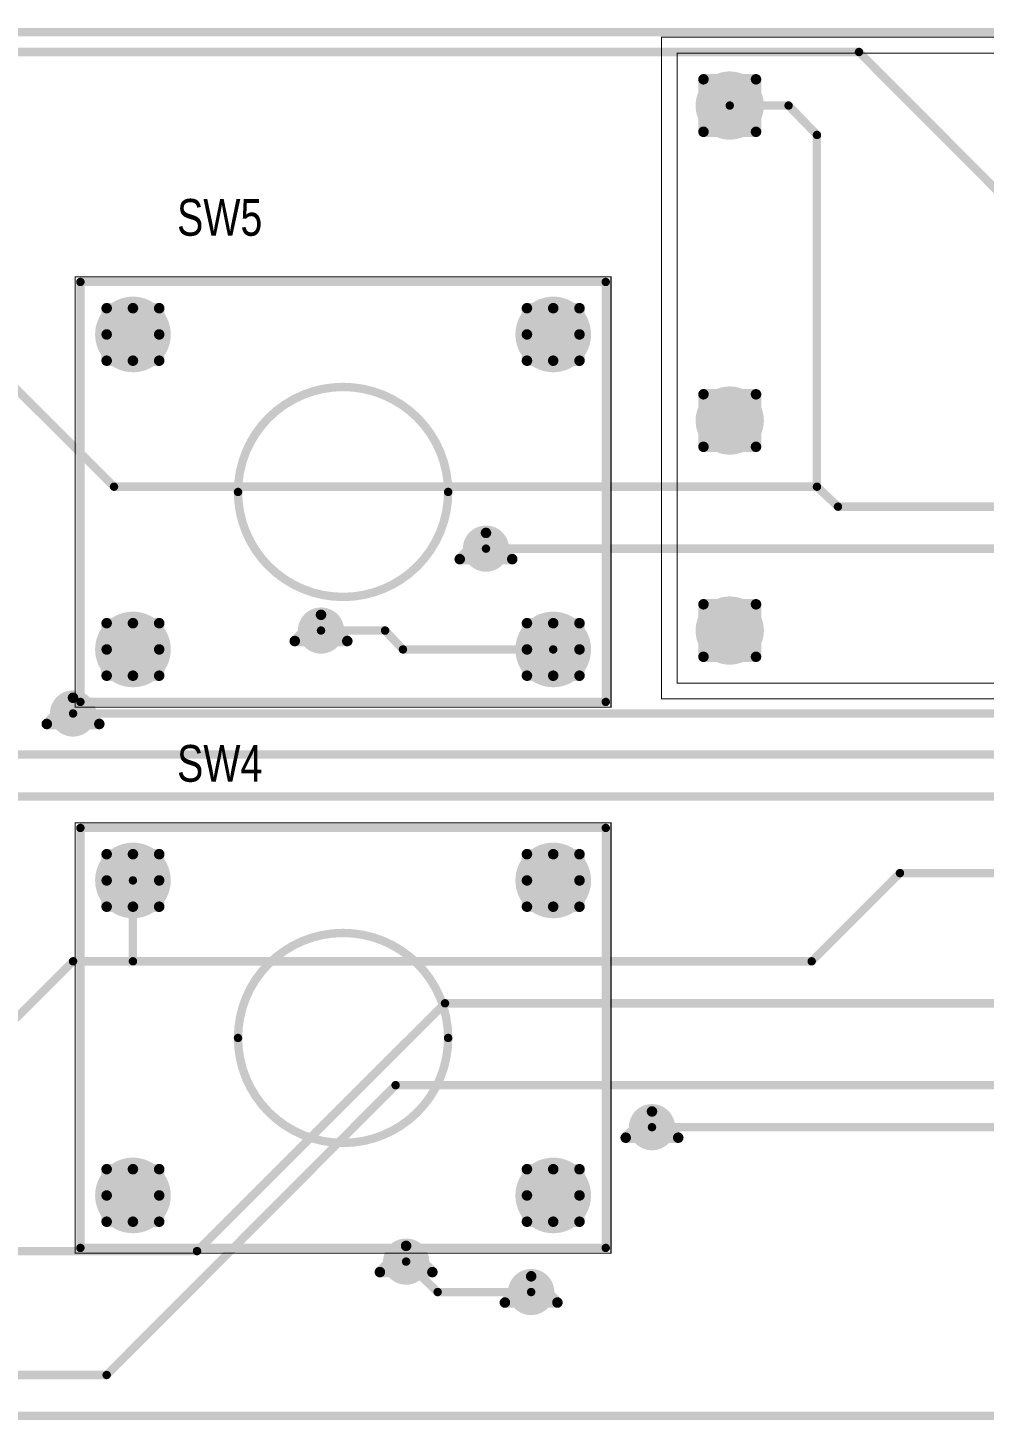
# Model space of a CAD drawing. Extents: x 0 to 12.4, y -1.9 to 1.4.
# Drawn here: x 3.028 to 3.938, y 0.016 to 1.342 of the extents above; entities that cross this region are included whole.
import ezdxf

# ---------------------------------------------------------------- set-up
doc = ezdxf.new("R2010")
doc.units = 0

msp = doc.modelspace()

# ---------------------------------------------------------------- linework, layer by layer
for points, const_width in [([(0, 0.02), (12.361, 0.02), (12.361, 1.338), (0, 1.338), (0, 0.02)], 0.008), ([(3.631, 0.703), (4.061, 0.703), (4.061, 1.333), (3.631, 1.333), (3.631, 0.703)], 0.001), ([(4.046, 0.748), (4.046, 1.318), (3.646, 1.318), (3.646, 0.718), (4.046, 0.718), (4.046, 0.748)], 0.001), ([(3.073, 0.695), (3.073, 1.105), (3.583, 1.105), (3.583, 0.695), (3.073, 0.695)], 0.001), ([(3.073, 0.175), (3.073, 0.585), (3.583, 0.585), (3.583, 0.175), (3.073, 0.175)], 0.001)]:
    msp.add_lwpolyline(points, close=True, dxfattribs=dict(const_width=const_width))
at = {"const_width": 0.0005}
for points in [[(3.6307, 1.333, 1), (3.6312, 1.333, 1)], [(3.6458, 1.318, 1), (3.6462, 1.318, 1)], [(3.0728, 1.105, 1), (3.0732, 1.105, 1)], [(3.5828, 1.105, 1), (3.5833, 1.105, 1)], [(3.6458, 0.718, 1), (3.6462, 0.718, 1)], [(3.6307, 0.703, 1), (3.6312, 0.703, 1)], [(3.6307, 0.703, 1), (3.6312, 0.703, 1)], [(3.0728, 0.695, 1), (3.0732, 0.695, 1)], [(3.0728, 0.695, 1), (3.0732, 0.695, 1)], [(3.5828, 0.695, 1), (3.5833, 0.695, 1)], [(3.0728, 0.585, 1), (3.0732, 0.585, 1)], [(3.5828, 0.585, 1), (3.5833, 0.585, 1)], [(3.0728, 0.175, 1), (3.0732, 0.175, 1)], [(3.0728, 0.175, 1), (3.0732, 0.175, 1)], [(3.5828, 0.175, 1), (3.5833, 0.175, 1)]]:
    msp.add_lwpolyline(points, format="xyb", close=True, dxfattribs=at)
at = {"layer": 'DRD', "const_width": 0.01}
for points in [[(3.671, 1.293), (3.721, 1.243)], [(3.671, 1.243), (3.721, 1.293)], [(3.671, 1.293), (3.721, 1.293)], [(3.671, 1.243), (3.671, 1.293)], [(3.721, 1.293), (3.721, 1.243)], [(3.721, 1.243), (3.671, 1.243)], [(3.103, 1.075), (3.153, 1.075)], [(3.103, 1.025), (3.103, 1.075)], [(3.128, 1.025), (3.128, 1.075)], [(3.153, 1.075), (3.153, 1.025)], [(3.503, 1.075), (3.553, 1.075)], [(3.503, 1.025), (3.503, 1.075)], [(3.528, 1.025), (3.528, 1.075)], [(3.553, 1.075), (3.553, 1.025)], [(3.103, 1.05), (3.153, 1.05)], [(3.503, 1.05), (3.553, 1.05)], [(3.153, 1.025), (3.103, 1.025)], [(3.553, 1.025), (3.503, 1.025)], [(3.671, 0.993), (3.721, 0.943)], [(3.671, 0.943), (3.721, 0.993)], [(3.671, 0.993), (3.721, 0.993)], [(3.671, 0.943), (3.671, 0.993)], [(3.721, 0.993), (3.721, 0.943)], [(3.721, 0.943), (3.671, 0.943)], [(3.439, 0.836), (3.464, 0.861)], [(3.464, 0.861), (3.489, 0.836)], [(3.489, 0.836), (3.439, 0.836)], [(3.671, 0.793), (3.721, 0.743)], [(3.671, 0.743), (3.721, 0.793)], [(3.671, 0.793), (3.721, 0.793)], [(3.671, 0.743), (3.671, 0.793)], [(3.721, 0.793), (3.721, 0.743)], [(3.282, 0.758), (3.307, 0.783)], [(3.307, 0.783), (3.332, 0.758)], [(3.103, 0.775), (3.153, 0.775)], [(3.103, 0.725), (3.103, 0.775)], [(3.128, 0.725), (3.128, 0.775)], [(3.153, 0.775), (3.153, 0.725)], [(3.503, 0.775), (3.553, 0.775)], [(3.503, 0.725), (3.503, 0.775)], [(3.528, 0.725), (3.528, 0.775)], [(3.553, 0.775), (3.553, 0.725)], [(3.332, 0.758), (3.282, 0.758)], [(3.103, 0.75), (3.153, 0.75)], [(3.503, 0.75), (3.553, 0.75)], [(3.721, 0.743), (3.671, 0.743)], [(3.153, 0.725), (3.103, 0.725)], [(3.553, 0.725), (3.503, 0.725)], [(3.046, 0.679), (3.071, 0.704)], [(3.071, 0.704), (3.096, 0.679)], [(3.096, 0.679), (3.046, 0.679)], [(3.103, 0.555), (3.153, 0.555)], [(3.103, 0.505), (3.103, 0.555)], [(3.128, 0.505), (3.128, 0.555)], [(3.153, 0.555), (3.153, 0.505)], [(3.503, 0.555), (3.553, 0.555)], [(3.503, 0.505), (3.503, 0.555)], [(3.528, 0.505), (3.528, 0.555)], [(3.553, 0.555), (3.553, 0.505)], [(3.103, 0.53), (3.153, 0.53)], [(3.503, 0.53), (3.553, 0.53)], [(3.153, 0.505), (3.103, 0.505)], [(3.553, 0.505), (3.503, 0.505)], [(3.597, 0.285), (3.622, 0.31)], [(3.622, 0.31), (3.647, 0.285)], [(3.647, 0.285), (3.597, 0.285)], [(3.103, 0.255), (3.153, 0.255)], [(3.103, 0.205), (3.103, 0.255)], [(3.128, 0.205), (3.128, 0.255)], [(3.153, 0.255), (3.153, 0.205)], [(3.503, 0.255), (3.553, 0.255)], [(3.503, 0.205), (3.503, 0.255)], [(3.528, 0.205), (3.528, 0.255)], [(3.553, 0.255), (3.553, 0.205)], [(3.103, 0.23), (3.153, 0.23)], [(3.503, 0.23), (3.553, 0.23)], [(3.153, 0.205), (3.103, 0.205)], [(3.553, 0.205), (3.503, 0.205)], [(3.363, 0.157), (3.388, 0.182)], [(3.388, 0.182), (3.413, 0.157)], [(3.413, 0.157), (3.363, 0.157)], [(3.482, 0.128), (3.507, 0.153)], [(3.482, 0.128), (3.507, 0.153)], [(3.482, 0.128), (3.507, 0.153)], [(3.507, 0.153), (3.532, 0.128)], [(3.507, 0.153), (3.532, 0.128)], [(3.507, 0.153), (3.532, 0.128)], [(3.532, 0.128), (3.482, 0.128)], [(3.532, 0.128), (3.482, 0.128)], [(3.532, 0.128), (3.482, 0.128)]]:
    msp.add_lwpolyline(points, dxfattribs=at)
at = {"layer": 'DRD', "const_width": 0.005}
for points in [[(3.6685, 1.293, 1), (3.6735, 1.293, 1)], [(3.6685, 1.293, 1), (3.6735, 1.293, 1)], [(3.6685, 1.293, 1), (3.6735, 1.293, 1)], [(3.7185, 1.293, 1), (3.7235, 1.293, 1)], [(3.7185, 1.293, 1), (3.7235, 1.293, 1)], [(3.7185, 1.293, 1), (3.7235, 1.293, 1)], [(3.6685, 1.243, 1), (3.6735, 1.243, 1)], [(3.6685, 1.243, 1), (3.6735, 1.243, 1)], [(3.6685, 1.243, 1), (3.6735, 1.243, 1)], [(3.7185, 1.243, 1), (3.7235, 1.243, 1)], [(3.7185, 1.243, 1), (3.7235, 1.243, 1)], [(3.7185, 1.243, 1), (3.7235, 1.243, 1)], [(3.1005, 1.075, 1), (3.1055, 1.075, 1)], [(3.1005, 1.075, 1), (3.1055, 1.075, 1)], [(3.1255, 1.075, 1), (3.1305, 1.075, 1)], [(3.1505, 1.075, 1), (3.1555, 1.075, 1)], [(3.1505, 1.075, 1), (3.1555, 1.075, 1)], [(3.5005, 1.075, 1), (3.5055, 1.075, 1)], [(3.5005, 1.075, 1), (3.5055, 1.075, 1)], [(3.5255, 1.075, 1), (3.5305, 1.075, 1)], [(3.5505, 1.075, 1), (3.5555, 1.075, 1)], [(3.5505, 1.075, 1), (3.5555, 1.075, 1)], [(3.1005, 1.05, 1), (3.1055, 1.05, 1)], [(3.1505, 1.05, 1), (3.1555, 1.05, 1)], [(3.5005, 1.05, 1), (3.5055, 1.05, 1)], [(3.5505, 1.05, 1), (3.5555, 1.05, 1)], [(3.1005, 1.025, 1), (3.1055, 1.025, 1)], [(3.1005, 1.025, 1), (3.1055, 1.025, 1)], [(3.1255, 1.025, 1), (3.1305, 1.025, 1)], [(3.1505, 1.025, 1), (3.1555, 1.025, 1)], [(3.1505, 1.025, 1), (3.1555, 1.025, 1)], [(3.5005, 1.025, 1), (3.5055, 1.025, 1)], [(3.5005, 1.025, 1), (3.5055, 1.025, 1)], [(3.5255, 1.025, 1), (3.5305, 1.025, 1)], [(3.5505, 1.025, 1), (3.5555, 1.025, 1)], [(3.5505, 1.025, 1), (3.5555, 1.025, 1)], [(3.6685, 0.993, 1), (3.6735, 0.993, 1)], [(3.6685, 0.993, 1), (3.6735, 0.993, 1)], [(3.6685, 0.993, 1), (3.6735, 0.993, 1)], [(3.7185, 0.993, 1), (3.7235, 0.993, 1)], [(3.7185, 0.993, 1), (3.7235, 0.993, 1)], [(3.7185, 0.993, 1), (3.7235, 0.993, 1)], [(3.6685, 0.943, 1), (3.6735, 0.943, 1)], [(3.6685, 0.943, 1), (3.6735, 0.943, 1)], [(3.6685, 0.943, 1), (3.6735, 0.943, 1)], [(3.7185, 0.943, 1), (3.7235, 0.943, 1)], [(3.7185, 0.943, 1), (3.7235, 0.943, 1)], [(3.7185, 0.943, 1), (3.7235, 0.943, 1)], [(3.4615, 0.861, 1), (3.4665, 0.861, 1)], [(3.4615, 0.861, 1), (3.4665, 0.861, 1)], [(3.4365, 0.836, 1), (3.4415, 0.836, 1)], [(3.4365, 0.836, 1), (3.4415, 0.836, 1)], [(3.4865, 0.836, 1), (3.4915, 0.836, 1)], [(3.4865, 0.836, 1), (3.4915, 0.836, 1)], [(3.6685, 0.793, 1), (3.6735, 0.793, 1)], [(3.6685, 0.793, 1), (3.6735, 0.793, 1)], [(3.6685, 0.793, 1), (3.6735, 0.793, 1)], [(3.7185, 0.793, 1), (3.7235, 0.793, 1)], [(3.7185, 0.793, 1), (3.7235, 0.793, 1)], [(3.7185, 0.793, 1), (3.7235, 0.793, 1)], [(3.3045, 0.783, 1), (3.3095, 0.783, 1)], [(3.3045, 0.783, 1), (3.3095, 0.783, 1)], [(3.1005, 0.775, 1), (3.1055, 0.775, 1)], [(3.1005, 0.775, 1), (3.1055, 0.775, 1)], [(3.1255, 0.775, 1), (3.1305, 0.775, 1)], [(3.1505, 0.775, 1), (3.1555, 0.775, 1)], [(3.1505, 0.775, 1), (3.1555, 0.775, 1)], [(3.5005, 0.775, 1), (3.5055, 0.775, 1)], [(3.5005, 0.775, 1), (3.5055, 0.775, 1)], [(3.5255, 0.775, 1), (3.5305, 0.775, 1)], [(3.5505, 0.775, 1), (3.5555, 0.775, 1)], [(3.5505, 0.775, 1), (3.5555, 0.775, 1)], [(3.2795, 0.758, 1), (3.2845, 0.758, 1)], [(3.2795, 0.758, 1), (3.2845, 0.758, 1)], [(3.3295, 0.758, 1), (3.3345, 0.758, 1)], [(3.3295, 0.758, 1), (3.3345, 0.758, 1)], [(3.1005, 0.75, 1), (3.1055, 0.75, 1)], [(3.1505, 0.75, 1), (3.1555, 0.75, 1)], [(3.5005, 0.75, 1), (3.5055, 0.75, 1)], [(3.5505, 0.75, 1), (3.5555, 0.75, 1)], [(3.6685, 0.743, 1), (3.6735, 0.743, 1)], [(3.6685, 0.743, 1), (3.6735, 0.743, 1)], [(3.6685, 0.743, 1), (3.6735, 0.743, 1)], [(3.7185, 0.743, 1), (3.7235, 0.743, 1)], [(3.7185, 0.743, 1), (3.7235, 0.743, 1)], [(3.7185, 0.743, 1), (3.7235, 0.743, 1)], [(3.1005, 0.725, 1), (3.1055, 0.725, 1)], [(3.1005, 0.725, 1), (3.1055, 0.725, 1)], [(3.1255, 0.725, 1), (3.1305, 0.725, 1)], [(3.1505, 0.725, 1), (3.1555, 0.725, 1)], [(3.1505, 0.725, 1), (3.1555, 0.725, 1)], [(3.5005, 0.725, 1), (3.5055, 0.725, 1)], [(3.5005, 0.725, 1), (3.5055, 0.725, 1)], [(3.5255, 0.725, 1), (3.5305, 0.725, 1)], [(3.5505, 0.725, 1), (3.5555, 0.725, 1)], [(3.5505, 0.725, 1), (3.5555, 0.725, 1)], [(3.0685, 0.704, 1), (3.0735, 0.704, 1)], [(3.0685, 0.704, 1), (3.0735, 0.704, 1)], [(3.0435, 0.679, 1), (3.0485, 0.679, 1)], [(3.0435, 0.679, 1), (3.0485, 0.679, 1)], [(3.0935, 0.679, 1), (3.0985, 0.679, 1)], [(3.0935, 0.679, 1), (3.0985, 0.679, 1)], [(3.1005, 0.555, 1), (3.1055, 0.555, 1)], [(3.1005, 0.555, 1), (3.1055, 0.555, 1)], [(3.1255, 0.555, 1), (3.1305, 0.555, 1)], [(3.1505, 0.555, 1), (3.1555, 0.555, 1)], [(3.1505, 0.555, 1), (3.1555, 0.555, 1)], [(3.5005, 0.555, 1), (3.5055, 0.555, 1)], [(3.5005, 0.555, 1), (3.5055, 0.555, 1)], [(3.5255, 0.555, 1), (3.5305, 0.555, 1)], [(3.5505, 0.555, 1), (3.5555, 0.555, 1)], [(3.5505, 0.555, 1), (3.5555, 0.555, 1)], [(3.1005, 0.53, 1), (3.1055, 0.53, 1)], [(3.1505, 0.53, 1), (3.1555, 0.53, 1)], [(3.5005, 0.53, 1), (3.5055, 0.53, 1)], [(3.5505, 0.53, 1), (3.5555, 0.53, 1)], [(3.1005, 0.505, 1), (3.1055, 0.505, 1)], [(3.1005, 0.505, 1), (3.1055, 0.505, 1)], [(3.1255, 0.505, 1), (3.1305, 0.505, 1)], [(3.1505, 0.505, 1), (3.1555, 0.505, 1)], [(3.1505, 0.505, 1), (3.1555, 0.505, 1)], [(3.5005, 0.505, 1), (3.5055, 0.505, 1)], [(3.5005, 0.505, 1), (3.5055, 0.505, 1)], [(3.5255, 0.505, 1), (3.5305, 0.505, 1)], [(3.5505, 0.505, 1), (3.5555, 0.505, 1)], [(3.5505, 0.505, 1), (3.5555, 0.505, 1)], [(3.6195, 0.31, 1), (3.6245, 0.31, 1)], [(3.6195, 0.31, 1), (3.6245, 0.31, 1)], [(3.5945, 0.285, 1), (3.5995, 0.285, 1)], [(3.5945, 0.285, 1), (3.5995, 0.285, 1)], [(3.6445, 0.285, 1), (3.6495, 0.285, 1)], [(3.6445, 0.285, 1), (3.6495, 0.285, 1)], [(3.1005, 0.255, 1), (3.1055, 0.255, 1)], [(3.1005, 0.255, 1), (3.1055, 0.255, 1)], [(3.1255, 0.255, 1), (3.1305, 0.255, 1)], [(3.1505, 0.255, 1), (3.1555, 0.255, 1)], [(3.1505, 0.255, 1), (3.1555, 0.255, 1)], [(3.5005, 0.255, 1), (3.5055, 0.255, 1)], [(3.5005, 0.255, 1), (3.5055, 0.255, 1)], [(3.5255, 0.255, 1), (3.5305, 0.255, 1)], [(3.5505, 0.255, 1), (3.5555, 0.255, 1)], [(3.5505, 0.255, 1), (3.5555, 0.255, 1)], [(3.1005, 0.23, 1), (3.1055, 0.23, 1)], [(3.1505, 0.23, 1), (3.1555, 0.23, 1)], [(3.5005, 0.23, 1), (3.5055, 0.23, 1)], [(3.5505, 0.23, 1), (3.5555, 0.23, 1)], [(3.1005, 0.205, 1), (3.1055, 0.205, 1)], [(3.1005, 0.205, 1), (3.1055, 0.205, 1)], [(3.1255, 0.205, 1), (3.1305, 0.205, 1)], [(3.1505, 0.205, 1), (3.1555, 0.205, 1)], [(3.1505, 0.205, 1), (3.1555, 0.205, 1)], [(3.5005, 0.205, 1), (3.5055, 0.205, 1)], [(3.5005, 0.205, 1), (3.5055, 0.205, 1)], [(3.5255, 0.205, 1), (3.5305, 0.205, 1)], [(3.5505, 0.205, 1), (3.5555, 0.205, 1)], [(3.5505, 0.205, 1), (3.5555, 0.205, 1)], [(3.3855, 0.182, 1), (3.3905, 0.182, 1)], [(3.3855, 0.182, 1), (3.3905, 0.182, 1)], [(3.3605, 0.157, 1), (3.3655, 0.157, 1)], [(3.3605, 0.157, 1), (3.3655, 0.157, 1)], [(3.4105, 0.157, 1), (3.4155, 0.157, 1)], [(3.4105, 0.157, 1), (3.4155, 0.157, 1)], [(3.5045, 0.153, 1), (3.5095, 0.153, 1)], [(3.5045, 0.153, 1), (3.5095, 0.153, 1)], [(3.5045, 0.153, 1), (3.5095, 0.153, 1)], [(3.5045, 0.153, 1), (3.5095, 0.153, 1)], [(3.5045, 0.153, 1), (3.5095, 0.153, 1)], [(3.5045, 0.153, 1), (3.5095, 0.153, 1)], [(3.4795, 0.128, 1), (3.4845, 0.128, 1)], [(3.4795, 0.128, 1), (3.4845, 0.128, 1)], [(3.4795, 0.128, 1), (3.4845, 0.128, 1)], [(3.4795, 0.128, 1), (3.4845, 0.128, 1)], [(3.4795, 0.128, 1), (3.4845, 0.128, 1)], [(3.4795, 0.128, 1), (3.4845, 0.128, 1)], [(3.5295, 0.128, 1), (3.5345, 0.128, 1)], [(3.5295, 0.128, 1), (3.5345, 0.128, 1)], [(3.5295, 0.128, 1), (3.5345, 0.128, 1)], [(3.5295, 0.128, 1), (3.5345, 0.128, 1)], [(3.5295, 0.128, 1), (3.5345, 0.128, 1)], [(3.5295, 0.128, 1), (3.5345, 0.128, 1)]]:
    msp.add_lwpolyline(points, format="xyb", close=True, dxfattribs=at)
at = {"layer": 'DRL'}
for points, const_width in [([(3.687, 1.268, 1), (3.705, 1.268, 1)], 0.019), ([(3.119, 1.05, 1), (3.137, 1.05, 1)], 0.019), ([(3.519, 1.05, 1), (3.537, 1.05, 1)], 0.019), ([(3.687, 0.968, 1), (3.705, 0.968, 1)], 0.019), ([(3.459, 0.846, 1), (3.469, 0.846, 1)], 0.01), ([(3.687, 0.768, 1), (3.705, 0.768, 1)], 0.019), ([(3.302, 0.768, 1), (3.312, 0.768, 1)], 0.01), ([(3.119, 0.75, 1), (3.137, 0.75, 1)], 0.019), ([(3.519, 0.75, 1), (3.537, 0.75, 1)], 0.019), ([(3.066, 0.689, 1), (3.076, 0.689, 1)], 0.01), ([(3.119, 0.53, 1), (3.137, 0.53, 1)], 0.019), ([(3.519, 0.53, 1), (3.537, 0.53, 1)], 0.019), ([(3.617, 0.295, 1), (3.627, 0.295, 1)], 0.01), ([(3.119, 0.23, 1), (3.137, 0.23, 1)], 0.019), ([(3.519, 0.23, 1), (3.537, 0.23, 1)], 0.019), ([(3.383, 0.167, 1), (3.393, 0.167, 1)], 0.01), ([(3.502, 0.138, 1), (3.512, 0.138, 1)], 0.01), ([(3.502, 0.138, 1), (3.512, 0.138, 1)], 0.01), ([(3.502, 0.138, 1), (3.512, 0.138, 1)], 0.01)]:
    msp.add_lwpolyline(points, format="xyb", close=True, dxfattribs=dict(at, const_width=const_width))
at = {"layer": 'SMT'}
for points, const_width in [([(3.68, 1.268, 1), (3.712, 1.268, 1)], 0.033), ([(3.11, 1.05, 1), (3.146, 1.05, 1)], 0.036), ([(3.51, 1.05, 1), (3.546, 1.05, 1)], 0.036), ([(3.68, 0.968, 1), (3.712, 0.968, 1)], 0.033), ([(3.453, 0.846, 1), (3.475, 0.846, 1)], 0.022), ([(3.68, 0.768, 1), (3.712, 0.768, 1)], 0.033), ([(3.11, 0.75, 1), (3.146, 0.75, 1)], 0.036), ([(3.296, 0.768, 1), (3.318, 0.768, 1)], 0.022), ([(3.51, 0.75, 1), (3.546, 0.75, 1)], 0.036), ([(3.06, 0.689, 1), (3.082, 0.689, 1)], 0.022), ([(3.11, 0.53, 1), (3.146, 0.53, 1)], 0.036), ([(3.51, 0.53, 1), (3.546, 0.53, 1)], 0.036), ([(3.611, 0.295, 1), (3.633, 0.295, 1)], 0.022), ([(3.11, 0.23, 1), (3.146, 0.23, 1)], 0.036), ([(3.51, 0.23, 1), (3.546, 0.23, 1)], 0.036), ([(3.377, 0.167, 1), (3.399, 0.167, 1)], 0.022), ([(3.496, 0.138, 1), (3.518, 0.138, 1)], 0.022), ([(3.496, 0.138, 1), (3.518, 0.138, 1)], 0.022), ([(3.496, 0.138, 1), (3.518, 0.138, 1)], 0.022)]:
    msp.add_lwpolyline(points, format="xyb", close=True, dxfattribs=dict(at, const_width=const_width))
at = {"layer": 'SST', "const_width": 0.008}
for points in [[(3.078, 0.7), (3.078, 1.1)], [(3.078, 1.1), (3.578, 1.1)], [(3.578, 0.7), (3.578, 1.1)], [(3.078, 0.7), (3.578, 0.7)], [(3.078, 0.18), (3.078, 0.58)], [(3.078, 0.58), (3.578, 0.58)], [(3.578, 0.18), (3.578, 0.58)], [(3.078, 0.18), (3.578, 0.18)]]:
    msp.add_lwpolyline(points, dxfattribs=at)
at = {"layer": 'SST', "const_width": 0.004}
for points in [[(3.076, 1.1, 1), (3.08, 1.1, 1)], [(3.076, 1.1, 1), (3.08, 1.1, 1)], [(3.576, 1.1, 1), (3.58, 1.1, 1)], [(3.576, 1.1, 1), (3.58, 1.1, 1)], [(3.226, 0.9, 1), (3.23, 0.9, 1)], [(3.226, 0.9, 1), (3.23, 0.9, 1)], [(3.426, 0.9, 1), (3.43, 0.9, 1)], [(3.426, 0.9, 1), (3.43, 0.9, 1)], [(3.076, 0.7, 1), (3.08, 0.7, 1)], [(3.076, 0.7, 1), (3.08, 0.7, 1)], [(3.576, 0.7, 1), (3.58, 0.7, 1)], [(3.576, 0.7, 1), (3.58, 0.7, 1)], [(3.076, 0.58, 1), (3.08, 0.58, 1)], [(3.076, 0.58, 1), (3.08, 0.58, 1)], [(3.576, 0.58, 1), (3.58, 0.58, 1)], [(3.576, 0.58, 1), (3.58, 0.58, 1)], [(3.226, 0.38, 1), (3.23, 0.38, 1)], [(3.226, 0.38, 1), (3.23, 0.38, 1)], [(3.426, 0.38, 1), (3.43, 0.38, 1)], [(3.426, 0.38, 1), (3.43, 0.38, 1)], [(3.076, 0.18, 1), (3.08, 0.18, 1)], [(3.076, 0.18, 1), (3.08, 0.18, 1)], [(3.576, 0.18, 1), (3.58, 0.18, 1)], [(3.576, 0.18, 1), (3.58, 0.18, 1)]]:
    msp.add_lwpolyline(points, format="xyb", close=True, dxfattribs=at)
at = {"layer": 'SST', "const_width": 0.008}
for points in [[(3.428, 0.9, 1), (3.228, 0.9)], [(3.228, 0.9, 1), (3.428, 0.9)], [(3.428, 0.38, 1), (3.228, 0.38)], [(3.228, 0.38, 1), (3.428, 0.38)]]:
    msp.add_lwpolyline(points, format="xyb", dxfattribs=at)
at = {"layer": 'TOP', "const_width": 0.008}
for points in [[(1.653, 1.319), (3.819, 1.319)], [(3.819, 1.319), (4.094, 1.043)], [(3.752, 1.268), (3.696, 1.268)], [(3.696, 1.268), (3.752, 1.268)], [(3.779, 1.24), (3.752, 1.268)], [(3.752, 1.268), (3.779, 1.24)], [(3.779, 0.905), (3.779, 1.24)], [(3.779, 1.24), (3.779, 0.905)], [(3.11, 0.905), (3.011, 1.004)], [(3.779, 0.905), (3.11, 0.905)], [(3.799, 0.886), (3.779, 0.905)], [(5.551, 0.886), (3.799, 0.886)], [(6.377, 0.846), (3.464, 0.846)], [(3.307, 0.768), (3.368, 0.768)], [(3.368, 0.768), (3.385, 0.75)], [(3.385, 0.75), (3.528, 0.75)], [(3.071, 0.689), (6.417, 0.689)], [(2.716, 0.65), (6.141, 0.65)], [(2.362, 0.61), (5.275, 0.61)], [(3.128, 0.53), (3.128, 0.453)], [(3.128, 0.453), (3.128, 0.53)], [(3.774, 0.453), (3.858, 0.537)], [(3.858, 0.537), (5.964, 0.537)], [(2.913, 0.295), (3.071, 0.453)], [(3.071, 0.453), (3.128, 0.453)], [(3.128, 0.453), (3.774, 0.453)], [(3.425, 0.413), (3.189, 0.177)], [(5.472, 0.413), (3.425, 0.413)], [(3.103, 0.059), (3.378, 0.335)], [(3.378, 0.335), (4.96, 0.335)], [(4.881, 0.295), (3.622, 0.295)], [(3.189, 0.177), (2.244, 0.177)], [(3.418, 0.138), (3.388, 0.167)], [(3.507, 0.138), (3.418, 0.138)], [(1.929, 0.059), (3.103, 0.059)]]:
    msp.add_lwpolyline(points, dxfattribs=at)
at = {"layer": 'TOP'}
for points, const_width in [([(3.817, 1.319, 1), (3.821, 1.319, 1)], 0.004), ([(3.817, 1.319, 1), (3.821, 1.319, 1)], 0.004), ([(3.681, 1.268, 1), (3.711, 1.268, 1)], 0.031), ([(3.694, 1.268, 1), (3.698, 1.268, 1)], 0.004), ([(3.694, 1.268, 1), (3.698, 1.268, 1)], 0.004), ([(3.75, 1.268, 1), (3.754, 1.268, 1)], 0.004), ([(3.75, 1.268, 1), (3.754, 1.268, 1)], 0.004), ([(3.75, 1.268, 1), (3.754, 1.268, 1)], 0.004), ([(3.75, 1.268, 1), (3.754, 1.268, 1)], 0.004), ([(3.777, 1.24, 1), (3.781, 1.24, 1)], 0.004), ([(3.777, 1.24, 1), (3.781, 1.24, 1)], 0.004), ([(3.777, 1.24, 1), (3.781, 1.24, 1)], 0.004), ([(3.777, 1.24, 1), (3.781, 1.24, 1)], 0.004), ([(3.111, 1.05, 1), (3.145, 1.05, 1)], 0.035), ([(3.511, 1.05, 1), (3.545, 1.05, 1)], 0.035), ([(3.681, 0.968, 1), (3.711, 0.968, 1)], 0.031), ([(3.108, 0.905, 1), (3.112, 0.905, 1)], 0.004), ([(3.108, 0.905, 1), (3.112, 0.905, 1)], 0.004), ([(3.777, 0.905, 1), (3.781, 0.905, 1)], 0.004), ([(3.777, 0.905, 1), (3.781, 0.905, 1)], 0.004), ([(3.777, 0.905, 1), (3.781, 0.905, 1)], 0.004), ([(3.777, 0.905, 1), (3.781, 0.905, 1)], 0.004), ([(3.797, 0.886, 1), (3.801, 0.886, 1)], 0.004), ([(3.797, 0.886, 1), (3.801, 0.886, 1)], 0.004), ([(3.454, 0.846, 1), (3.474, 0.846, 1)], 0.02), ([(3.462, 0.846, 1), (3.466, 0.846, 1)], 0.004), ([(3.681, 0.768, 1), (3.711, 0.768, 1)], 0.031), ([(3.111, 0.75, 1), (3.145, 0.75, 1)], 0.035), ([(3.297, 0.768, 1), (3.317, 0.768, 1)], 0.02), ([(3.511, 0.75, 1), (3.545, 0.75, 1)], 0.035), ([(3.305, 0.768, 1), (3.309, 0.768, 1)], 0.004), ([(3.366, 0.768, 1), (3.37, 0.768, 1)], 0.004), ([(3.366, 0.768, 1), (3.37, 0.768, 1)], 0.004), ([(3.383, 0.75, 1), (3.387, 0.75, 1)], 0.004), ([(3.383, 0.75, 1), (3.387, 0.75, 1)], 0.004), ([(3.526, 0.75, 1), (3.53, 0.75, 1)], 0.004), ([(3.061, 0.689, 1), (3.081, 0.689, 1)], 0.02), ([(3.069, 0.689, 1), (3.073, 0.689, 1)], 0.004), ([(3.111, 0.53, 1), (3.145, 0.53, 1)], 0.035), ([(3.511, 0.53, 1), (3.545, 0.53, 1)], 0.035), ([(3.126, 0.53, 1), (3.13, 0.53, 1)], 0.004), ([(3.126, 0.53, 1), (3.13, 0.53, 1)], 0.004), ([(3.856, 0.537, 1), (3.86, 0.537, 1)], 0.004), ([(3.856, 0.537, 1), (3.86, 0.537, 1)], 0.004), ([(3.069, 0.453, 1), (3.073, 0.453, 1)], 0.004), ([(3.069, 0.453, 1), (3.073, 0.453, 1)], 0.004), ([(3.126, 0.453, 1), (3.13, 0.453, 1)], 0.004), ([(3.126, 0.453, 1), (3.13, 0.453, 1)], 0.004), ([(3.126, 0.453, 1), (3.13, 0.453, 1)], 0.004), ([(3.126, 0.453, 1), (3.13, 0.453, 1)], 0.004), ([(3.772, 0.453, 1), (3.776, 0.453, 1)], 0.004), ([(3.772, 0.453, 1), (3.776, 0.453, 1)], 0.004), ([(3.423, 0.413, 1), (3.427, 0.413, 1)], 0.004), ([(3.423, 0.413, 1), (3.427, 0.413, 1)], 0.004), ([(3.376, 0.335, 1), (3.38, 0.335, 1)], 0.004), ([(3.376, 0.335, 1), (3.38, 0.335, 1)], 0.004), ([(3.612, 0.295, 1), (3.632, 0.295, 1)], 0.02), ([(3.62, 0.295, 1), (3.624, 0.295, 1)], 0.004), ([(3.111, 0.23, 1), (3.145, 0.23, 1)], 0.035), ([(3.511, 0.23, 1), (3.545, 0.23, 1)], 0.035), ([(3.378, 0.167, 1), (3.398, 0.167, 1)], 0.02), ([(3.187, 0.177, 1), (3.191, 0.177, 1)], 0.004), ([(3.187, 0.177, 1), (3.191, 0.177, 1)], 0.004), ([(3.386, 0.167, 1), (3.39, 0.167, 1)], 0.004), ([(3.497, 0.138, 1), (3.517, 0.138, 1)], 0.02), ([(3.497, 0.138, 1), (3.517, 0.138, 1)], 0.02), ([(3.497, 0.138, 1), (3.517, 0.138, 1)], 0.02), ([(3.416, 0.138, 1), (3.42, 0.138, 1)], 0.004), ([(3.416, 0.138, 1), (3.42, 0.138, 1)], 0.004), ([(3.505, 0.138, 1), (3.509, 0.138, 1)], 0.004), ([(3.101, 0.059, 1), (3.105, 0.059, 1)], 0.004), ([(3.101, 0.059, 1), (3.105, 0.059, 1)], 0.004)]:
    msp.add_lwpolyline(points, format="xyb", close=True, dxfattribs=dict(at, const_width=const_width))

# ---------------------------------------------------------------- texts
at = {"layer": 'SST', "width": 0.8}
for s, p in [('SW5', (3.17, 1.144)), ('SW4', (3.17, 0.624))]:
    msp.add_text(s, height=0.035, dxfattribs=at).set_placement(p)

doc.saveas('drawing.dxf')
